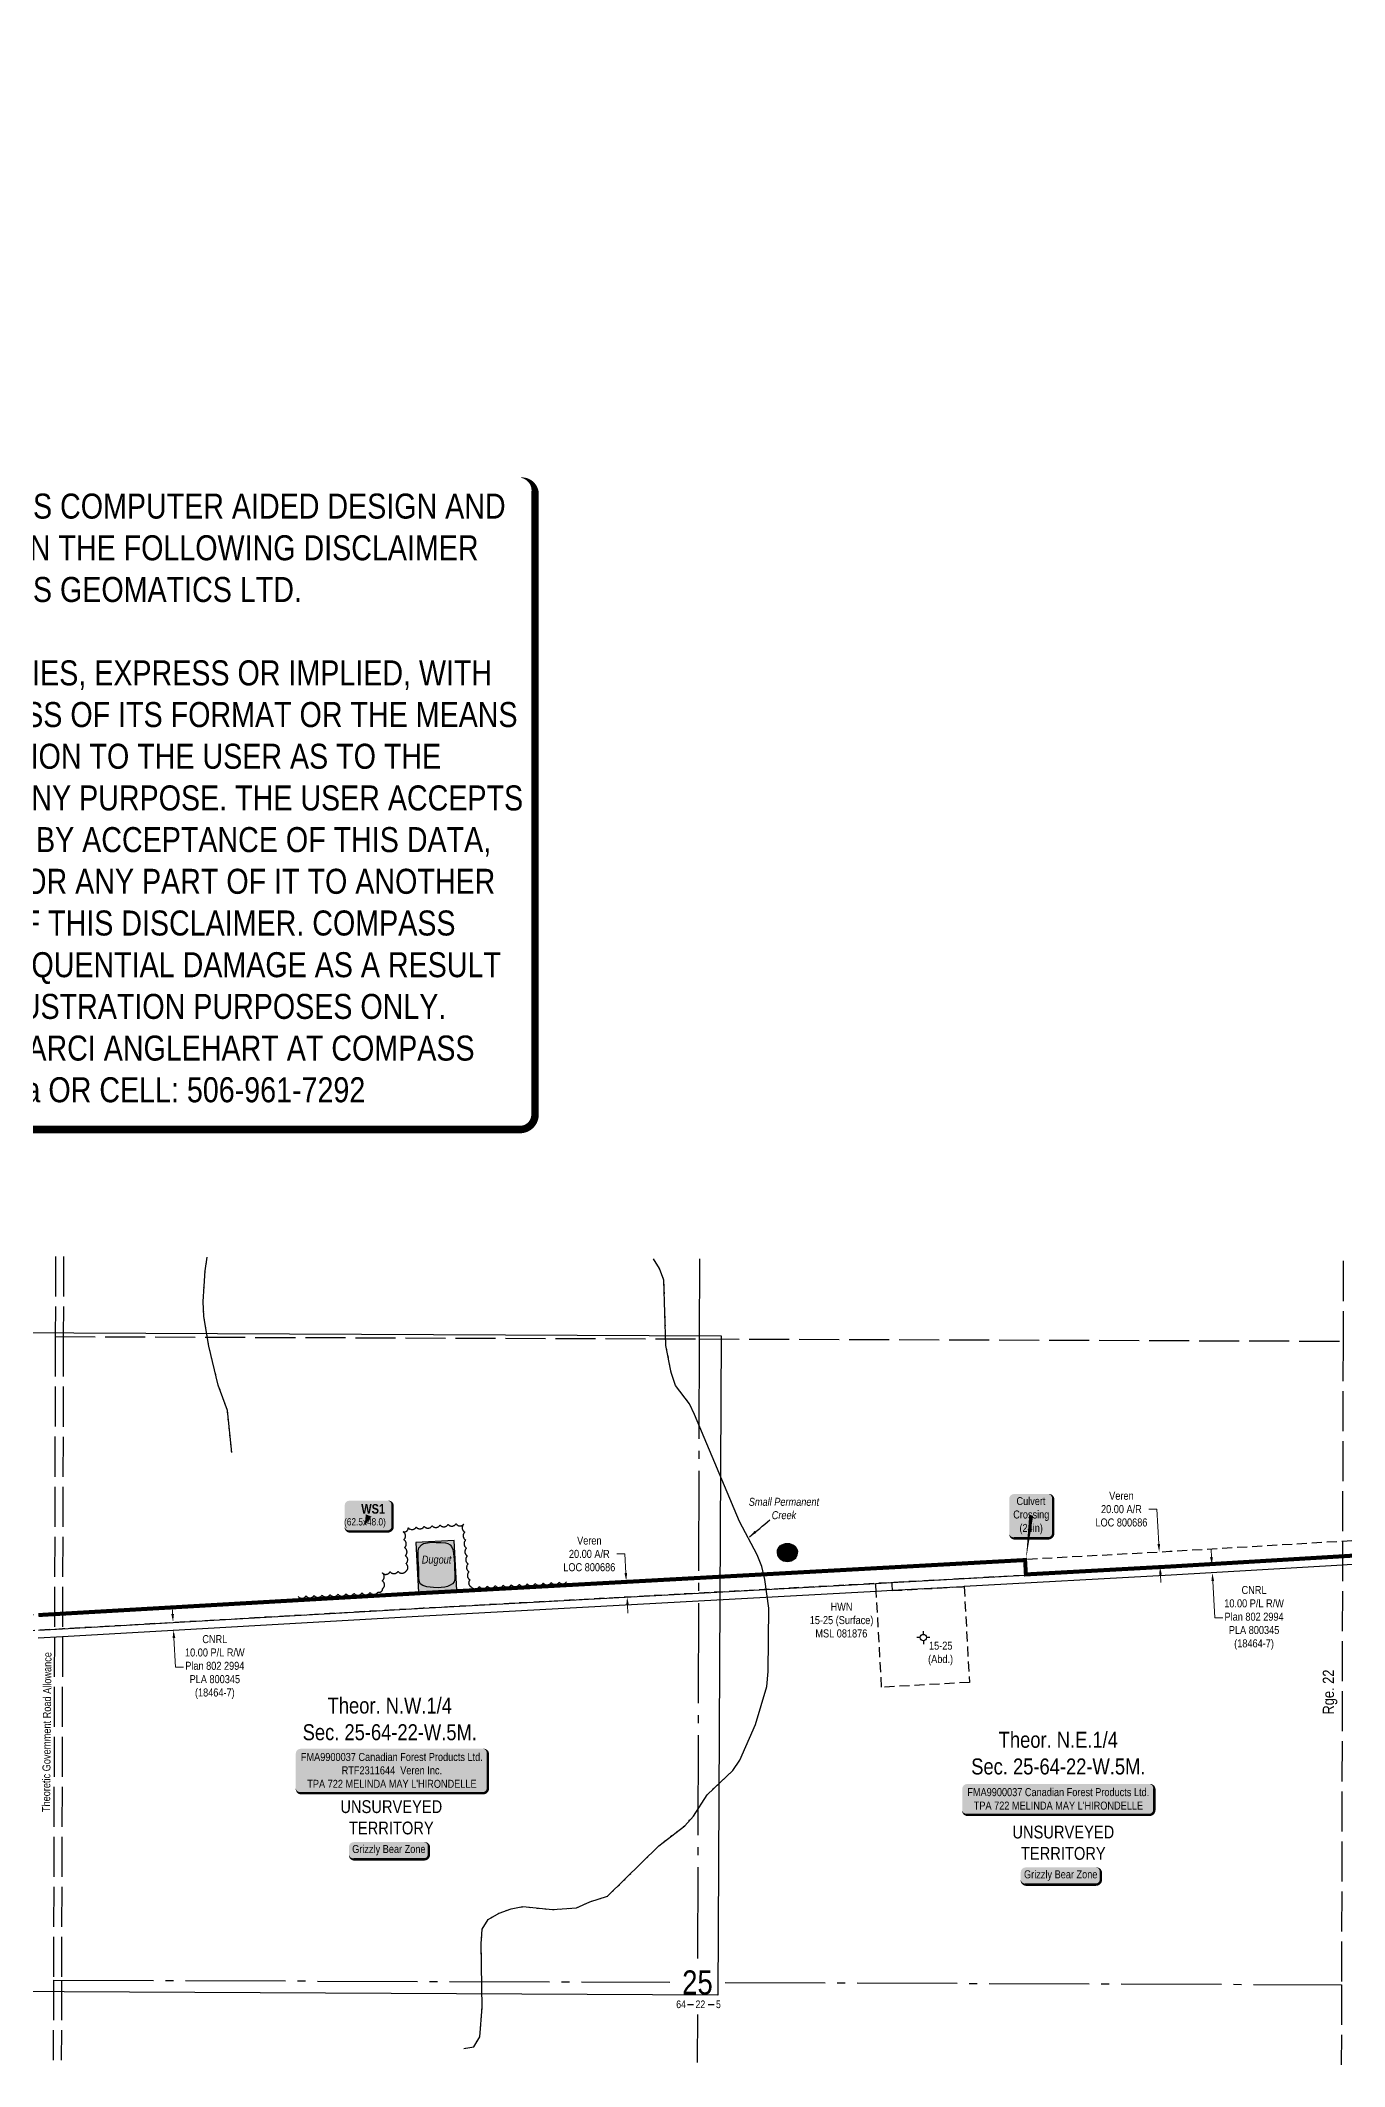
# Model space of a CAD drawing. Extents: x 482762 to 489477, y 6046532 to 6050797.
# Drawn here: x 486922 to 488551, y 6046533 to 6049065 of the extents above; entities that cross this region are included whole.
import ezdxf
from ezdxf.enums import TextEntityAlignment as Align

# ---------------------------------------------------------------- set-up
doc = ezdxf.new("R2010")
doc.units = 0
doc.header["$LTSCALE"] = 5
doc.header["$PDSIZE"] = 0.5
for name, pattern in [('0', [1, 1, 0]), ('foc-ACCESSROAD', [3.75, 2.5, -1.25]), ('foc-QUARTERLINE', [33, 25, -3, 2, -3]), ('foc-UNSURVEYED', [12.5, 10, -2.5]), ('foc-WHEELTRACKS', [2, 0.4, -1.6])]:
    doc.linetypes.add(name, pattern=pattern)
doc.layers.get('Defpoints').update_dxf_attribs({"color": 9})
for name, color, linetype in [('10', 1, 'Continuous'), ('9', 3, 'Continuous'), ('AS-PHOTO', 7, 'Continuous'), ('AS-SURFACE IMPACT', 7, 'Continuous'), ('AS-WILDLIFE-BLOCK', 131, 'Continuous'), ('C-AR', 13, 'foc-ACCESSROAD'), ('C-SYMBOL', 7, 'Continuous'), ('CG-NOTES', 7, 'Continuous'), ('D-TXT', 6, 'Continuous'), ('F-RW', 190, 'Continuous'), ('F-WS', 190, 'foc-ACCESSROAD'), ('F-WS-S', 190, 'Continuous'), ('L-QSEC', 8, 'foc-QUARTERLINE'), ('L-ROAD-T', 7, 'Continuous'), ('L-SECLBL', 7, 'Continuous'), ('L-UNS-T', 3, 'Continuous'), ('L-USEC', 7, 'foc-UNSURVEYED'), ('P-CROSSINGS', 250, 'Continuous'), ('P-PROPOSED', 10, 'Continuous'), ('P-TEMP-BLOCKS', 250, 'Continuous'), ('P-TEMP-H', 41, 'Continuous'), ('P-TEMP_WORKSPACE', 46, 'Continuous'), ('T-BUSH', 110, '0'), ('T-WATER', 160, 'Continuous'), ('T-WATER-H', 133, 'Continuous'), ('T-WATER-P3', 160, 'foc-WHEELTRACKS'), ('T-WATER-T', 170, 'Continuous')]:
    doc.layers.add(name, color=color, linetype=linetype)
for name, color, linetype, lineweight in [('C-AR-T', 13, 'Continuous', 9), ('F-RW-T', 190, 'Continuous', 9), ('F-WS-T', 190, 'Continuous', 9)]:
    doc.layers.add(name, color=color, linetype=linetype, lineweight=lineweight)
doc.layers.add('DISCLAIMER', color=7, linetype='Continuous', plot=False)
doc.styles.add('175L', font='ARIALN.TTF', dxfattribs={"height": 20})
doc.styles.add('80', font='ARIALN.TTF', dxfattribs={"height": 10})
doc.styles.add('80CG', font='ARIALN.TTF', dxfattribs={"height": 10})
doc.styles.add('80L', font='ARIALN.TTF', dxfattribs={"height": 10})
doc.styles.add('80LS', font='ARIALNI.TTF', dxfattribs={"height": 10})
doc.styles.add('BOLD', font='ARIALNB.TTF')
doc.styles.add('Crossing', font='ARIALN.TTF', dxfattribs={"height": 10})
doc.styles.add('foc-LtypeFont', font='ARIALN.TTF', dxfattribs={"height": 7.349999999999999})
doc.styles.add('SIMPLEX', font='ARIALN.TTF')
doc.linetypes.add('foc-TOPO-flowdirection-NOLINE', pattern='A,0,[">",foc-LtypeFont,S=0.3,R=0,X=0,Y=-0.945],-20,[">",foc-LtypeFont,S=0.3,R=0,X=0,Y=-0.945],0', length=20)
doc.dimstyles.new('Compass 5 000', dxfattribs={"dimscale": 5, "dimtxt": 9, "dimasz": 2, "dimexe": 0.2, "dimexo": 0.0625, "dimgap": 0.5, "dimtad": 0, "dimtih": 1, "dimtoh": 1, "dimzin": 0, "dimdsep": 46, "dimtxsty": '80CG', "dimcen": 0.1, "dimse1": 1, "dimse2": 1, "dimclrd": 256, "dimclrt": 256, "dimaunit": 1, "dimadec": 4, "dimazin": 0, "dimtfac": 0.06, "dimtofl": 0, "dimtmove": 0, "dimatfit": 1, "dimfxl": 0.2, "dimtolj": 1, "dimtzin": 0, "dimlwd": -1, "dimarcsym": 0})
picture_1 = doc.add_image_def('image1.png', size_in_pixel=(834, 764))

# ---------------------------------------------------------------- blocks, each defined once
blk = doc.blocks.new('L-SECLBL')
at = {"layer": '9', "color": 7}
for p, q in [((-5.082139060913505, -27.83004804289613), (-12.28857354467345, -27.83004804289613)), ((20.70431141927111, -27.83004804289613), (13.49787693551116, -27.83004804289613))]:
    blk.add_line(p, q, dxfattribs=at)
at = {"layer": '10', "color": 2, "style": 'SIMPLEX'}
blk.add_attdef('SEC', text='', height=30, dxfattribs=at).set_placement((0, 0), align=Align.MIDDLE)
at = {"layer": '10', "color": 5, "style": '80L'}
blk.add_attdef('TWP', text='', height=9.5, dxfattribs=at).set_placement((-14.43410290347765, -27.36845155570791), align=Align.MIDDLE_RIGHT)
blk.add_attdef('RGE', text='', height=9.5, dxfattribs=at).set_placement((3.622123863462547, -27.36845155570791), align=Align.MIDDLE_CENTER)
blk.add_attdef('MER', text='', height=9.5, dxfattribs=at).set_placement((23.16775162027989, -27.36845155570791), align=Align.MIDDLE_LEFT)
blk = doc.blocks.new('*U672')
h = blk.add_hatch(color=255)
edge = h.paths.add_edge_path()
edge.add_line((-114, -20), (114, -20))
edge.add_arc((114, -14), 6, 270, 360)
edge.add_line((120, -14), (120, 12.5))
edge.add_arc((114, 12.5), 6, 0, 90)
edge.add_line((114, 18.5), (-114, 18.5))
edge.add_arc((-114, 12.5), 6, 90, 180)
edge.add_line((-120, 12.5), (-120, -14))
edge.add_arc((-114, -14), 6, 180, 270)
at = {"color": 44, "flags": 128}
blk.add_lwpolyline([(-114, -20, 3, 3, 0), (114, -20, 3, 3, 0.414213562373095), (120, -14, 3, 3, 0), (120, 12.5, 3, 0, 0.414213562373095), (114, 18.5, 0, 0, 0), (-114, 18.5, 0, 0, 0.414213562373095), (-120, 12.5, 0, 0, 0), (-120, -14, 0, 3, 0.414213562373095)], format="xyseb", close=True, dxfattribs=at)
at = {"color": 44, "style": '80'}
blk.add_attdef('ENTER_TEXT_001', (-35.98567530695772, -4.996589358799454), '', height=10, dxfattribs=at)
blk = doc.blocks.new('*U667')
h = blk.add_hatch(color=255)
edge = h.paths.add_edge_path()
edge.add_line((-114, -28.5), (114, -28.5))
edge.add_arc((114, -22.5), 6, 270, 360)
edge.add_line((120, -22.5), (120, 21))
edge.add_arc((114, 21), 6, 0, 90)
edge.add_line((114, 27), (-114, 27))
edge.add_arc((-114, 21), 6, 90, 180)
edge.add_line((-120, 21), (-120, -22.5))
edge.add_arc((-114, -22.5), 6, 180, 270)
at = {"color": 44, "flags": 128}
blk.add_lwpolyline([(-114, -28.5, 3, 3, 0), (114, -28.5, 3, 3, 0.414213562373095), (120, -22.5, 3, 3, 0), (120, 21, 3, 0, 0.414213562373095), (114, 27, 0, 0, 0), (-114, 27, 0, 0, 0.414213562373095), (-120, 21, 0, 0, 0), (-120, -22.5, 0, 3, 0.414213562373095)], format="xyseb", close=True, dxfattribs=at)
at = {"color": 44, "style": '80'}
blk.add_attdef('ENTER_TEXT_001', (-35.98567530695772, -4.996589358799454), '', height=10, dxfattribs=at)
blk = doc.blocks.new('*D698')
at = {"layer": 'C-AR-T', "transparency": 16777216}
for p, q in [((487651.6359637987, 6047173.524610223), (487641.6359637987, 6047173.524610224)), ((487652.9466535528, 6047149.592622142), (487651.6359637987, 6047173.524610223)), ((487655.1342474849, 6047109.649171188), (487655.6811007106, 6047099.664134806))]:
    blk.add_line(p, q, dxfattribs=at)
for points in [[(487654.6108262831, 6047149.683764347), (487651.2824808225, 6047149.501479938), (487653.4935067786, 6047139.60758576)], [(487656.7984202152, 6047109.740313393), (487653.4700747546, 6047109.558028984), (487654.5873942592, 6047119.63420757)]]:
    blk.add_solid(points, dxfattribs=at)
at = {"layer": 'Defpoints', "color": 0, "transparency": 16777216}
for p in [(487500.3190303472, 6047131.218637204), (487653.4935067786, 6047139.60758576), (487501.4129178278, 6047111.245259014)]:
    blk.add_point(p, dxfattribs=at)
at = {"layer": 'C-AR-T', "transparency": 16777216, "insert": (487607.3351452451, 6047173.524610223), "char_height": 10, "attachment_point": 5, "style": '80CG'}
blk.add_mtext('\\A1;Veren\\P20.00 A/R\\PLOC 800686', dxfattribs=at)
blk = doc.blocks.new('*D699')
at = {"layer": 'C-AR-T', "transparency": 16777216}
for p, q in [((488316.5628195276, 6047229.475531241), (488306.5628195277, 6047229.475531241)), ((488318.9401804541, 6047186.066736797), (488316.5628195276, 6047229.475531241)), ((488321.0431416238, 6047147.668272298), (488321.5899901659, 6047137.683235659))]:
    blk.add_line(p, q, dxfattribs=at)
for points in [[(488320.6043532271, 6047186.157878221), (488317.2760076811, 6047185.975595374), (488319.4870289962, 6047176.081700158)], [(488322.7073143969, 6047147.759413722), (488319.3789688508, 6047147.577130875), (488320.4962930818, 6047157.653308936)]]:
    blk.add_solid(points, dxfattribs=at)
at = {"layer": 'Defpoints', "color": 0, "transparency": 16777216}
for p in [(488301.3003324553, 6047175.085672919), (488319.4870289962, 6047176.081700158), (488302.309596541, 6047156.657281697)]:
    blk.add_point(p, dxfattribs=at)
at = {"layer": 'C-AR-T', "transparency": 16777216, "insert": (488272.2620009735, 6047229.475531241), "char_height": 10, "attachment_point": 5, "style": '80CG'}
blk.add_mtext('\\A1;Veren\\P20.00 A/R\\PLOC 800686', dxfattribs=at)
blk = doc.blocks.new('*D700')
at = {"layer": 'Defpoints', "color": 0, "transparency": 16777216}
for p in [(488263.1168701806, 6047152.96102971), (488385.8629245501, 6047149.676761246), (488263.6634047984, 6047142.983256771)]:
    blk.add_point(p, dxfattribs=at)
at = {"layer": 'F-RW-T', "transparency": 16777216}
for p, q in [((488384.769457695, 6047169.63956624), (488384.2225254576, 6047179.624598294)), ((488386.4098567875, 6047139.691729192), (488388.9330246426, 6047093.627682879)), ((488388.9330246426, 6047093.627682879), (488398.9330246425, 6047093.627682878))]:
    blk.add_line(p, q, dxfattribs=at)
for points in [[(488386.4336297039, 6047169.730721612), (488383.105285686, 6047169.548410867), (488385.3163899324, 6047159.654534185)], [(488388.0740287965, 6047139.782884564), (488384.7456847785, 6047139.600573819), (488385.8629245501, 6047149.676761246)]]:
    blk.add_solid(points, dxfattribs=at)
at = {"layer": 'F-RW-T', "transparency": 16777216, "insert": (488438.0189727998, 6047093.627682878), "char_height": 10, "attachment_point": 5, "style": '80CG'}
blk.add_mtext('\\A1;CNRL\\P10.00 P/L R/W\\PPlan 802 2994\\PPLA 800345\\P(18464-7)', dxfattribs=at)
blk = doc.blocks.new('*D701')
at = {"layer": 'Defpoints', "color": 0, "transparency": 16777216}
for p in [(487630.9894081848, 6047118.34158921), (487631.5358571806, 6047108.36362297), (487087.1978528464, 6047088.560535417)]:
    blk.add_point(p, dxfattribs=at)
at = {"layer": 'F-RW-T', "transparency": 16777216}
for p, q in [((487086.6510165993, 6047098.545572729), (487086.1041803522, 6047108.530610041)), ((487088.2911380893, 6047068.597531865), (487090.2814111926, 6047032.255845841)), ((487090.2814111926, 6047032.255845841), (487100.2814111924, 6047032.255845842))]:
    blk.add_line(p, q, dxfattribs=at)
for points in [[(487088.3151894846, 6047098.636712104), (487084.986843714, 6047098.454433355), (487087.1978528464, 6047088.560535417)], [(487089.9553109745, 6047068.688671241), (487086.6269652039, 6047068.506392491), (487087.7443018422, 6047078.582569177)]]:
    blk.add_solid(points, dxfattribs=at)
at = {"layer": 'F-RW-T', "transparency": 16777216, "insert": (487139.3673593519, 6047032.255845841), "char_height": 10, "attachment_point": 5, "style": '80CG'}
blk.add_mtext('\\A1;CNRL\\P10.00 P/L R/W\\PPlan 802 2994\\PPLA 800345\\P(18464-7)', dxfattribs=at)
blk = doc.blocks.new('Gabd')
for p, q in [((-0.8077887898243716, 0), (-1.615577579648743, 0)), ((0, 0.8077887898252811), (0, 1.615577579648743)), ((1.615577579648743, 0), (0.8077887898243716, 0)), ((0, -0.8077887898252811), (0, -1.615577579648743))]:
    blk.add_line(p, q)
blk.add_circle((0, 0), 0.8)
blk = doc.blocks.new('*U774')
h = blk.add_hatch(color=191)
edge = h.paths.add_edge_path()
edge.add_line((-23.99999999999998, -20), (23.99999999999998, -20))
edge.add_arc((23.99999999999998, -14), 6, 270, 360)
edge.add_line((29.99999999999998, -14), (29.99999999999998, 12.5))
edge.add_arc((23.99999999999998, 12.5), 6, 0, 90)
edge.add_line((23.99999999999998, 18.5), (-23.99999999999998, 18.5))
edge.add_arc((-23.99999999999998, 12.5), 6, 90, 180)
edge.add_line((-29.99999999999998, 12.5), (-29.99999999999998, -14))
edge.add_arc((-23.99999999999998, -14), 6, 180, 270)
at = {"color": 250, "flags": 128}
blk.add_lwpolyline([(-23.99999999999998, -20, 3, 3, 0), (23.99999999999998, -20, 3, 3, 0.414213562373095), (29.99999999999998, -14, 3, 3, 0), (29.99999999999998, 12.5, 3, 0, 0.414213562373095), (23.99999999999998, 18.5, 0, 0, 0), (-23.99999999999998, 18.5, 0, 0, 0.414213562373095), (-29.99999999999998, 12.5, 0, 0, 0), (-29.99999999999998, -14, 0, 3, 0.414213562373095)], format="xyseb", close=True, dxfattribs=at)
at = {"flags": 128}
blk.add_lwpolyline([(-5.065713297394403, -12.85404553066408, 0, 7.5, 0), (-3.398394867633905e-15, 0, 0, 0, 0)], format="xyseb", dxfattribs=at)
at = {"color": 250}
for tag, p, height, style in [('TEMP_AREA_W1_001', (-9.212824010914055, 2.244292974654144), 12, 'BOLD'), ('ENTER_TEXT_001', (-30.65893587994544, -12.47010782646594), 9, '80')]:
    blk.add_attdef(tag, p, '', height=height, dxfattribs=dict(at, style=style))
blk = doc.blocks.new('*U775')
h = blk.add_hatch(color=254)
edge = h.paths.add_edge_path()
edge.add_line((-21.49999999999998, -28.5), (21.49999999999998, -28.5))
edge.add_arc((21.49999999999998, -22.5), 6, 270, 360)
edge.add_line((27.49999999999998, -22.5), (27.49999999999998, 21))
edge.add_arc((21.49999999999998, 21), 6, 0, 90)
edge.add_line((21.49999999999998, 27), (-21.49999999999998, 27))
edge.add_arc((-21.49999999999998, 21), 6, 90, 180)
edge.add_line((-27.49999999999998, 21), (-27.49999999999998, -22.5))
edge.add_arc((-21.49999999999998, -22.5), 6, 180, 270)
at = {"color": 160, "flags": 128}
blk.add_lwpolyline([(-21.49999999999998, -28.5, 3, 3, 0), (21.49999999999998, -28.5, 3, 3, 0.414213562373095), (27.49999999999998, -22.5, 3, 3, 0), (27.49999999999998, 21, 3, 0, 0.414213562373095), (21.49999999999998, 27, 0, 0, 0), (-21.49999999999998, 27, 0, 0, 0.414213562373095), (-27.49999999999998, 21, 0, 0, 0), (-27.49999999999998, -22.5, 0, 3, 0.414213562373095)], format="xyseb", close=True, dxfattribs=at)
at = {"color": 160, "style": '80'}
blk.add_attdef('ENTER_TEXT_001', (-26.84515688949523, -4.918144611186903), '', height=10, dxfattribs=at)
blk = doc.blocks.new('xing2')
h = blk.add_hatch(color=50)
h.dxf.hatch_style = 1
edge = h.paths.add_edge_path()
edge.add_ellipse((0, 0), major_axis=(-12.5, 0), ratio=0.8162973455633619, start_angle=0, end_angle=360)
h = blk.add_hatch(color=250)
h.dxf.hatch_style = 1
edge = h.paths.add_edge_path()
edge.add_ellipse((0, -2.047489049626165), major_axis=(-12.5, 0), ratio=0.8162973455633619, start_angle=0, end_angle=180)
edge.add_line((12.5, -2.047489049626165), (12.5, 0))
edge.add_ellipse((0, 0), major_axis=(-12.5, 0), ratio=0.8162973455633619, start_angle=0, end_angle=180, ccw=False)
edge.add_line((-12.5, 0), (-12.5, -2.047489049626165))
at = {"color": 250}
blk.add_ellipse((0, 0), major_axis=(-12.5, 0), ratio=0.8162973455633619, dxfattribs=at)
blk.add_ellipse((0, -2.047489049626165), major_axis=(-12.5, 0), ratio=0.8162973455633619, start_param=0, end_param=3.141592653589793, dxfattribs=at)
at = {"color": 250, "style": 'Crossing'}
blk.add_attdef('CROSSING', text='', height=9, dxfattribs=at).set_placement((0.08916442567715421, 0.0199513138486509), align=Align.MIDDLE_CENTER)
at = {"color": 250, "style": 'Crossing', "flags": 1}
for tag, p in [('DESCRIPTION', (0.08916442567715421, -25.770021277247)), ('OWNER', (0.08916442567715421, -12.49201765665748)), ('LOCATION', (0.08916442567715421, -39.30337514164421)), ('DWG_REF', (0.08916442567715421, -52.83672900604233))]:
    blk.add_attdef(tag, text='', height=9, dxfattribs=at).set_placement(p, align=Align.MIDDLE_CENTER)
blk = doc.blocks.new('*U816')
h = blk.add_hatch(color=255)
edge = h.paths.add_edge_path()
edge.add_line((-43.99999999999999, -11.5), (43.99999999999999, -11.5))
edge.add_arc((43.99999999999999, -5.5), 6, 270, 360)
edge.add_line((49.99999999999999, -5.5), (49.99999999999999, 4))
edge.add_arc((43.99999999999999, 4), 6, 0, 90)
edge.add_line((43.99999999999999, 10), (-43.99999999999999, 10))
edge.add_arc((-43.99999999999999, 4), 6, 90, 180)
edge.add_line((-49.99999999999999, 4), (-49.99999999999999, -5.5))
edge.add_arc((-43.99999999999999, -5.5), 6, 180, 270)
at = {"color": 131, "flags": 128}
blk.add_lwpolyline([(-43.99999999999999, -11.5, 3, 3, 0), (43.99999999999999, -11.5, 3, 3, 0.414213562373095), (49.99999999999999, -5.5, 3, 3, 0), (49.99999999999999, 4, 3, 0, 0.414213562373095), (43.99999999999999, 10, 0, 0, 0), (-43.99999999999999, 10, 0, 0, 0.414213562373095), (-49.99999999999999, 4, 0, 0, 0), (-49.99999999999999, -5.5, 0, 3, 0.414213562373095)], format="xyseb", close=True, dxfattribs=at)
at = {"color": 131, "style": '80'}
blk.add_attdef('ENTER_TEXT_001', (-35.98567530695772, -4.996589358799454), '', height=10, dxfattribs=at)
blk = doc.blocks.new('Disclaimer_Legal')
at = {"layer": 'DISCLAIMER', "color": 254, "flags": 128}
blk.add_lwpolyline([(-3612.859355113964, -1104.601793492536, 37.5, 37.5, 0), (4096.10254652852, -1104.601793492536, 37.5, 37.5, 0.414213562373095), (4171.10254652852, -1029.601793492536, 37.5, 37.5, 0), (4171.10254652852, 2078.694150954953, 37.5, 0, 0.414213562373095), (4096.10254652852, 2153.694150954953, 0, 0, 0), (-3612.859355113964, 2153.694150954953, 0, 0, 0.414213562373095), (-3687.859355113964, 2078.694150954953, 0, 0, 0), (-3687.859355113964, -1029.601793492536, 0, 37.5, 0.414213562373095)], format="xyseb", close=True, dxfattribs=at)
at = {"layer": 'DISCLAIMER', "color": 254, "insert": (241.6215957072782, 533.9211787312088), "char_height": 125, "width": 7717.567617301413, "attachment_point": 5, "style": '80'}
blk.add_mtext('NOTICE TO THE CORPORATION, PERSON &/OR PERSONS REGARDING THIS COMPUTER AIDED DESIGN AND DRAFTING (CADD) FILES. ACCEPTANCE OF THE CADD DATA IS BASED ON THE FOLLOWING DISCLAIMER WHICH COVERS ALL CADD DATA RECIEVED FROM COMPASS GEOMATICS LTD.\\P{\\fArial Narrow|b1|i0|c0|p34;DISCLAIMER}\\PCOMPASS GEOMATICS LTD. MAKES NO REPRESENTATION OR WARRANTIES, EXPRESS OR IMPLIED, WITH RESPECT TO THE REUSE OF THE DATA PROVIDED HEREWITH, REGARDLESS OF ITS FORMAT OR THE MEANS OF ITS TRANSMISSION. THERE IS NO GUARANTEE OR REPRESENTATION TO THE USER AS TO THE ACCURACY, CURRENCY, SUITABILITY OR RELIABILITY OF THIS DATA FOR ANY PURPOSE. THE USER ACCEPTS THE DATA "AS IS", AND ASSUMES ALL RISKS ASSOCIATED WITH ITS USE. BY ACCEPTANCE OF THIS DATA, THE USER AGREES NOT TO TRANSMIT THIS DATA OR PROVIDE ACCESS OR ANY PART OF IT TO ANOTHER PARTY UNLESS THE USER SHALL INCLUDE WITH THE DATA A COPY OF THIS DISCLAIMER. COMPASS GEOMATICS LTD. ASSUMES NO RESPONSIBILITY FOR ACTUAL OR CONSEQUENTIAL DAMAGE AS A RESULT OF ANY USER\'S RELIANCE ON THIS DATA. THIS CADD FILE IS FOR ILLUSTRATION PURPOSES ONLY.\\PIF YOU REQUIRE MORE ACCURATE INFORMATION, PLEASE CONTACT DARCI ANGLEHART AT COMPASS GEOMATICS LTD. VIA EMAIL: darci.anglehart@compassgeomatics.ca OR CELL: 506-961-7292', dxfattribs=at)

msp = doc.modelspace()

# ---------------------------------------------------------------- hatches: boundary and pattern name
at = {"layer": 'P-TEMP-H'}
h = msp.add_hatch(color=256, dxfattribs=at)
h.dxf.hatch_style = 1
h.paths.add_polyline_path([(487441.9726063657, 6047128.023556246), (487438.5320364339, 6047190.395984451), (487390.6300115669, 6047187.753626744), (487394.0705814986, 6047125.381198532)])
at = {"layer": 'T-WATER-H'}
h = msp.add_hatch(color=256, dxfattribs=at)
h.dxf.hatch_style = 1
h.paths.add_polyline_path([(487394.4487211228, 6047181.360431442), (487397.677779984, 6047185.077430772), (487400.3479632729, 6047186.779873222), (487405.1294542839, 6047187.545972314), (487410.0661885063, 6047188.113453128), (487416.0896252314, 6047188.028331007), (487421.9888673815, 6047187.829712722), (487427.5155258185, 6047187.36154105), (487430.6514387534, 6047186.595441951), (487433.4147679677, 6047184.779503345), (487435.1534919705, 6047182.97775176), (487436.7680214053, 6047179.161443291), (487437.6373834067, 6047173.940619802), (487438.009967119, 6047170.351303645), (487438.4135994813, 6047166.151945618), (487438.6930372678, 6047161.441854863), (487438.910377763, 6047155.497493335), (487439.1277182652, 6047149.269391404), (487439.2208641911, 6047142.317751426), (487438.2894049055, 6047138.685874213), (487436.36438905, 6047136.203145651), (487433.5079139019, 6047134.401394065), (487430.0925631805, 6047133.025253094), (487426.7082611013, 6047131.904478486), (487422.2062078837, 6047131.606551056), (487418.6045653023, 6047131.37955873), (487412.5190312925, 6047131.649112118), (487404.3532382092, 6047132.4719593), (487399.2612607767, 6047134.259523865), (487396.1563964839, 6047136.24570672), (487394.9765480535, 6047138.643313151), (487394.4487211228, 6047142.757549057), (487394.3555751969, 6047147.112964305), (487394.1692833363, 6047153.553871545), (487393.8898455499, 6047162.293076091), (487393.6725050481, 6047165.286537377), (487393.5483104797, 6047169.996628135), (487393.5793591218, 6047174.493913589), (487393.486213195, 6047177.345504678)])

# ---------------------------------------------------------------- linework, layer by layer
at = {"layer": 'C-AR', "flags": 128}
for points in [[(484383.8000644505, 6046948.84175473), (484483.8176037926, 6046953.75022875), (484722.9402776991, 6046965.48475696), (485288.8956928097, 6047002.037680083), (485319.0614113464, 6047003.985477922), (485461.1024957898, 6047013.100510092), (485479.2753224348, 6047014.333119536), (485503.8923075585, 6047015.922208858), (485526.215931243, 6047017.364425808), (485538.4236600017, 6047018.153247122), (485393.4453381035, 6047197.812099745), (485319.9635677891, 6047288.87825807), (485289.9219324455, 6047326.107916538), (485188.9116157945, 6047451.28099281), (485175.4303744278, 6047467.987097329), (485160.5523493596, 6047486.421298093), (484564.7215023521, 6048224.807063276), (484538.192270201, 6048257.685954166), (484488.3932694375, 6048319.405782242), (484293.590726275, 6048560.839505223), (484124.4402613462, 6048626.272631429), (483805.4414277385, 6049064.592220197), (483830.246618796, 6049064.500158568), (484137.1487656002, 6048642.803487159), (484305.7979306721, 6048577.564995694), (484488.4998734797, 6048351.128083141), (484563.9692830196, 6048257.590411851), (484580.288220659, 6048237.368283939), (485214.689360851, 6047451.189161894), (485290.022576203, 6047357.835884479), (485320.06388429, 6047320.606224951), (485562.8536399265, 6047019.731041988), (485592.8651209472, 6047021.669637495), (485633.0959992405, 6047024.268001175), (485652.8024571345, 6047025.541088158), (485792.4118099249, 6047033.486019009), (486113.9615961137, 6047051.799991094), (486339.7330589771, 6047064.655210845), (486415.7016033034, 6047069.286921537), (486435.7010286319, 6047070.433235643), (486450.701445932, 6047071.292225832), (486918.8928885923, 6047098.140154337), (486949.0573177997, 6047099.869707931), (487398.7204211178, 6047125.654358324), (487743.8058907724, 6047144.553748861), (487984.335702199, 6047157.726533241), (488332.6809905122, 6047176.804291271), (488547.3512734525, 6047189.579359973), (488548.5884869135, 6047189.652995969), (488578.7523034446, 6047191.447898136), (488910.9999513994, 6047211.2155474), (489079.2809608875, 6047221.236833842), (489086.6794123483, 6047225.01588312), (489100.5608167198, 6047238.121936527), (489109.3413994157, 6047260.873592703), (489105.3989311592, 6047438.597501634), (489103.1791672971, 6047538.661260017)], [(489154.4891556059, 6046533.092713715), (489154.510092979, 6046538.170471767), (489149.9284069435, 6046634.385237296), (489145.2670845118, 6046732.276466558), (489145.1494722933, 6046734.937279685), (489134.3064612471, 6046792.90338796), (489134.0144993223, 6046793.454665015), (489117.4647872879, 6046824.762989491), (489108.7765932415, 6046832.046598355), (489055.8934483873, 6046876.383555249), (488992.3679010161, 6047022.329899305), (488941.2028475904, 6047172.99016072), (488938.5742051844, 6047180.808643118), (488937.9087538796, 6047182.772215313), (488936.305722391, 6047187.495470834), (488929.5243460016, 6047192.285872926), (488919.2960114446, 6047191.676857312), (488909.207402879, 6047191.076229796), (488578.7035772085, 6047171.406895603), (488548.5396843495, 6047169.611393107), (488333.8221775832, 6047156.834084681), (487985.429944962, 6047137.751554567), (487965.4568571692, 6047136.657096089), (487743.7530891878, 6047124.51715634), (487399.8400164366, 6047105.682561296), (486949.0011216924, 6047079.830119027), (486918.8365034242, 6047078.101266317), (486450.7567094465, 6047051.190759523), (486435.7565529013, 6047050.324463049), (486340.9012846291, 6047044.937164421), (486113.9021670054, 6047031.944935127), (485654.0195516509, 6047005.575026958), (485553.7970569218, 6046999.101309138), (485541.5900960978, 6046998.313144373), (485519.2663841498, 6046996.870851825), (485494.6401667871, 6046995.279606831), (485476.4023684269, 6046994.097277948), (485318.9979435825, 6046983.936596184), (485288.8321482539, 6046981.988198015), (484776.3046762421, 6046948.884754266), (484761.3331367203, 6046947.918410813), (484724.075263974, 6046945.51360109), (484483.7508639087, 6046933.719365485), (484383.7333735446, 6046928.811364098)]]:
    msp.add_lwpolyline(points, dxfattribs=at)
at = {"layer": 'F-RW'}
for points in [[(486918.8365034242, 6047078.101266317), (486949.0011216924, 6047079.830119027), (487399.8400164366, 6047105.682561296), (487743.7530891878, 6047124.51715634), (487965.4568555789, 6047136.656495675), (487985.4299409948, 6047137.75005354), (488333.8221775832, 6047156.834084681), (488548.5396843495, 6047169.611393107), (488578.7035772085, 6047171.406895603)], [(488578.6792331181, 6047161.393949739), (488548.5152753454, 6047159.599047753), (488334.5352593535, 6047146.865277566), (488075.7612122492, 6047132.690174128), (488074.0521178665, 6047132.597090337), (487985.977058951, 6047127.770820266), (487966.0035188914, 6047126.675759997), (487743.726916081, 6047114.507815874), (487400.5748425349, 6047095.714940969), (486948.972729927, 6047069.81938189), (486918.808101368, 6047068.089828649)]]:
    msp.add_lwpolyline(points, dxfattribs=at)
at = {"layer": 'F-WS'}
msp.add_lwpolyline([(487985.55129119, 6047135.532902604), (487985.977058951, 6047127.770820266), (488074.0521178665, 6047132.597090337), (488075.7612122492, 6047132.690174128), (488076.7828905661, 6047114.020410805), (488082.315908659, 6047012.954768883), (487972.5590668473, 6047006.944386826), (487966.0035188914, 6047126.675759997), (487965.5785781388, 6047134.429936696), (487965.4568555789, 6047136.656495675), (487985.4299409948, 6047137.75005354), (487985.55129119, 6047135.532902604)], close=True, dxfattribs=at)
at = {"layer": 'L-QSEC'}
for p, q in [((487744.8532845028, 6047542.225578188), (487744.5880369254, 6047442.220230483)), ((487744.5880369254, 6047442.220230483), (487742.5545576809, 6046668.156106701)), ((486937.7225619261, 6046641.051931945), (487707.8529420778, 6046638.280778376)), ((487777.1345352071, 6046638.031483012), (488547.2379325753, 6046635.260426533)), ((487742.3706671708, 6046598.156353172), (487742.212987403, 6046538.133979125))]:
    msp.add_line(p, q, dxfattribs=at)
at = {"layer": 'L-USEC'}
for p, q in [((486940.2689870967, 6047545.076381096), (486939.9871069455, 6047445.081805704)), ((486950.3321265691, 6047545.040725382), (486950.0502669614, 6047445.053438114)), ((488549.4413917716, 6047539.565740699), (488549.1970244041, 6047439.374242068)), ((486939.9871070842, 6047445.081855207), (486937.7225399014, 6046641.044111753)), ((486939.9870661761, 6047445.067330466), (487744.5880369254, 6047442.220230483)), ((486950.0502671706, 6047445.05351238), (486947.7856999878, 6046641.015768927)), ((487744.5880369254, 6047442.220230483), (488549.1970244041, 6047439.374242068)), ((488549.1970244041, 6047439.374242068), (488547.2379325753, 6046635.260426533)), ((486937.7225398123, 6046641.044080368), (486937.4406290874, 6046541.006697057)), ((486947.7856998552, 6046641.015721842), (486947.5037678162, 6046540.970775634)), ((488547.2379325753, 6046635.260426533), (488546.9899507964, 6046535.261244778))]:
    msp.add_line(p, q, dxfattribs=at)
at = {"layer": 'P-PROPOSED', "const_width": 4.999999999999994, "flags": 128}
msp.add_lwpolyline([(489125.1051844013, 6046842.838287286), (489108.8771848839, 6046833.266533426), (489056.7159428379, 6046876.998250716), (488993.3009216095, 6047022.690667232), (488942.149727875, 6047173.31011749), (488939.5211864685, 6047181.12829948), (488938.8553478896, 6047183.093014418), (488937.1477561127, 6047188.124352127), (488929.8147738202, 6047193.304411705), (488919.2366058526, 6047192.674566306), (488909.1480040403, 6047192.073939192), (488578.6442002788, 6047172.404606303), (488548.4802957759, 6047170.609103113), (488333.765160371, 6047157.831935802), (488152.8890122731, 6047147.924784552), (488151.9044158674, 6047165.902762786), (487743.8605474482, 6047143.555768432), (487398.7763586083, 6047124.656448034), (486949.1145313139, 6047098.871870819), (486918.950108462, 6047097.142317589)], dxfattribs=at)
at = {"layer": 'P-TEMP_WORKSPACE'}
msp.add_lwpolyline([(487441.9726063657, 6047128.023556246), (487438.5320364339, 6047190.395984451), (487390.6300115669, 6047187.753626744), (487394.0705814986, 6047125.381198532)], close=True, dxfattribs=at)
at = {"layer": 'T-BUSH', "flags": 128}
msp.add_lwpolyline([(487243.4116438916, 6047120.495617834, 0.52056705), (487253.3920934906, 6047121.029334792, 0.52056705), (487263.3725430891, 6047121.563051745, 0.52056705), (487273.352992688, 6047122.096768695, 0.52056705), (487283.3334422872, 6047122.630485661, 0.52056705), (487293.3138918864, 6047123.164202607, 0.52056705), (487303.2943414854, 6047123.697919557, 0.52056705), (487313.2747910843, 6047124.231636518, 0.52056705), (487323.2552406833, 6047124.765353468, 0.52056705), (487333.2356902818, 6047125.299070422, 0.52056705), (487343.2161398807, 6047125.832787379, 0.52056705), (487349.072193686, 6047130.058428745, 0.52056705), (487348.5016013226, 6047140.036838049, 0.52056705), (487348.7328490699, 6047149.86080899, 0.52056705), (487358.3878771426, 6047151.290996255, 0.52056705), (487368.3725221293, 6047151.739429601, 0.52056705), (487378.3571671164, 6047152.187862949, 0.52056705), (487378.2807408458, 6047161.411324922, 0.52056705), (487377.3679272606, 6047171.364264158, 0.52056705), (487376.4551136754, 6047181.317203384, 0.52056705), (487375.5423000897, 6047191.270142627, 0.52056705), (487374.629486505, 6047201.223081847, 0.52056705), (487381.0339019319, 6047206.248229682, 0.52056705), (487390.9927506002, 6047207.09413819, 0.52056705), (487400.9515992685, 6047207.940046688, 0.52056705), (487410.9104479369, 6047208.785955173, 0.52056705), (487420.8692966045, 6047209.63186367, 0.52056705), (487430.828145273, 6047210.477772171, 0.52056705), (487440.7869939419, 6047211.323680668, 0.52056705), (487450.3521168808, 6047210.674291207, 0.52056705), (487451.7915076077, 6047200.84556148, 0.52056705), (487452.8452434822, 6047190.906554051, 0.52056705), (487453.8989793562, 6047180.96754662, 0.52056705), (487454.9527152309, 6047171.028539191, 0.52056705), (487456.0064511051, 6047161.089531754, 0.52056705), (487457.0601869794, 6047151.150524324, 0.52056705), (487458.1139228533, 6047141.211516894, 0.52056705), (487459.9517684835, 6047132.193618797, 0.52056705), (487469.9315227814, 6047132.740182729, 0.52056705), (487479.911277079, 6047133.286746667, 0.52056705), (487489.8910313772, 6047133.833310607, 0.52056705), (487499.8707856747, 6047134.379874552, 0.52056705), (487509.8505399722, 6047134.926438492, 0.52056705), (487519.8302942704, 6047135.473002432, 0.52056705), (487529.8100485677, 6047136.019566368, 0.52056705), (487539.7898028659, 6047136.566130313, 0.52056705), (487549.7695571636, 6047137.112694253, 0.52056705), (487559.7493114608, 6047137.659258193, 0.52056705), (487569.729065759, 6047138.205822137, 0.52056705), (487578.7503098973, 6047138.699891093, 0.52056705)], format="xyb", dxfattribs=at)
at = {"layer": 'T-WATER', "flags": 128}
msp.add_lwpolyline([(487764.2178248038, 6046881.781065219), (487786.5804480338, 6046902.728825636), (487795.4495393316, 6046915.646237848), (487815.1486184656, 6046960.273631182), (487829.3775692848, 6047007.893507979), (487831.0352898337, 6047026.806727607), (487831.5966352807, 6047105.625734475), (487826.8672347746, 6047141.458526351), (487823.1244796006, 6047158.01867723), (487816.920584542, 6047172.601857555), (487794.83348365, 6047214.231411885), (487738.9815937401, 6047347.625748537)], dxfattribs=at)
msp.add_lwpolyline([(487394.4487211228, 6047181.360431442), (487397.677779984, 6047185.077430772), (487400.3479632729, 6047186.779873222), (487405.1294542839, 6047187.545972314), (487410.0661885063, 6047188.113453128), (487416.0896252314, 6047188.028331007), (487421.9888673815, 6047187.829712722), (487427.5155258185, 6047187.36154105), (487430.6514387534, 6047186.595441951), (487433.4147679677, 6047184.779503345), (487435.1534919705, 6047182.97775176), (487436.7680214053, 6047179.161443291), (487437.6373834067, 6047173.940619802), (487438.009967119, 6047170.351303645), (487438.4135994813, 6047166.151945618), (487438.6930372678, 6047161.441854863), (487438.910377763, 6047155.497493335), (487439.1277182652, 6047149.269391404), (487439.2208641911, 6047142.317751426), (487438.2894049055, 6047138.685874213), (487436.36438905, 6047136.203145651), (487433.5079139019, 6047134.401394065), (487430.0925631805, 6047133.025253094), (487426.7082611013, 6047131.904478486), (487422.2062078837, 6047131.606551056), (487418.6045653023, 6047131.37955873), (487412.5190312925, 6047131.649112118), (487404.3532382092, 6047132.4719593), (487399.2612607767, 6047134.259523865), (487396.1563964839, 6047136.24570672), (487394.9765480535, 6047138.643313151), (487394.4487211228, 6047142.757549057), (487394.3555751969, 6047147.112964305), (487394.1692833363, 6047153.553871545), (487393.8898455499, 6047162.293076091), (487393.6725050481, 6047165.286537377), (487393.5483104797, 6047169.996628135), (487393.5793591218, 6047174.493913589), (487393.486213195, 6047177.345504678)], close=True, dxfattribs=at)
at = {"layer": 'T-WATER-P3', "flags": 128}
for points in [[(487160.428263789, 6047300.078284887), (487155.0172638626, 6047352.95561573), (487143.6905964615, 6047384.396452803), (487131.7995024391, 6047433.243252682), (487125.7485161162, 6047470.272181593), (487124.8233126746, 6047489.060393562), (487127.117354363, 6047527.121823593), (487129.844305618, 6047544.404677873)], [(487738.9815937401, 6047347.625748537), (487732.6224679246, 6047361.040661463), (487714.8813022812, 6047383.886426204), (487709.756475829, 6047400.266487411), (487703.1093079038, 6047434.174281055), (487700.6643928628, 6047515.513398779), (487694.8825379992, 6047530.212595849), (487687.6518542956, 6047542.428254287)], [(487450.7183241829, 6046555.439329131), (487462.905372448, 6046557.797658201), (487470.6943664811, 6046570.112297672), (487473.3502538769, 6046606.733449658), (487472.3486166844, 6046686.330528718), (487473.5866330944, 6046704.640354843), (487480.956255483, 6046716.834785157), (487494.5152627877, 6046724.838418338), (487509.7593595117, 6046730.081560351), (487524.1126158243, 6046732.795250622), (487561.4643025828, 6046729.057598369), (487591.4226468889, 6046731.347570852), (487607.837357431, 6046739.000611214), (487630.2573377833, 6046745.712829816), (487694.230286672, 6046808.868620199), (487726.5033596251, 6046833.976864697), (487737.3575289857, 6046845.874404813), (487754.4942991189, 6046872.672738155), (487764.2178248038, 6046881.781065219)]]:
    msp.add_lwpolyline(points, dxfattribs=at)
at = {"layer": 'T-WATER-P3', "linetype": 'foc-TOPO-flowdirection-NOLINE', "flags": 128}
for points in [[(487160.428263789, 6047300.078284887), (487155.0172638626, 6047352.95561573), (487143.6905964615, 6047384.396452803), (487131.7995024391, 6047433.243252682), (487125.7485161162, 6047470.272181593), (487124.8233126746, 6047489.060393562), (487127.117354363, 6047527.121823593), (487129.844305618, 6047544.404677873)], [(487738.9815937401, 6047347.625748537), (487732.6224679246, 6047361.040661463), (487714.8813022812, 6047383.886426204), (487709.756475829, 6047400.266487411), (487703.1093079038, 6047434.174281055), (487700.6643928628, 6047515.513398779), (487694.8825379992, 6047530.212595849), (487687.6518542956, 6047542.428254287)], [(487450.7183241829, 6046555.439329131), (487462.905372448, 6046557.797658201), (487470.6943664811, 6046570.112297672), (487473.3502538769, 6046606.733449658), (487472.3486166844, 6046686.330528718), (487473.5866330944, 6046704.640354843), (487480.956255483, 6046716.834785157), (487494.5152627877, 6046724.838418338), (487509.7593595117, 6046730.081560351), (487524.1126158243, 6046732.795250622), (487561.4643025828, 6046729.057598369), (487591.4226468889, 6046731.347570852), (487607.837357431, 6046739.000611214), (487630.2573377833, 6046745.712829816), (487694.230286672, 6046808.868620199), (487726.5033596251, 6046833.976864697), (487737.3575289857, 6046845.874404813), (487754.4942991189, 6046872.672738155), (487786.5804480338, 6046902.728825636), (487795.4495393316, 6046915.646237848), (487815.1486184656, 6046960.273631182), (487829.3775692848, 6047007.893507979), (487831.0352898337, 6047026.806727607), (487831.5966352807, 6047105.625734475), (487826.8672347746, 6047141.458526351), (487823.1244796006, 6047158.01867723), (487816.920584542, 6047172.601857555), (487794.83348365, 6047214.231411885), (487738.9815937401, 6047347.625748537)]]:
    msp.add_lwpolyline(points, dxfattribs=at)
at = {"layer": 'T-WATER-T', "color": 160, "flags": 128}
msp.add_lwpolyline([(488152.9049575262, 6047165.015727039, 0, 4.98949713336453, 0), (488159.4985262301, 6047221.446446528, 0, 0, 0)], format="xyseb", dxfattribs=at)

# ---------------------------------------------------------------- block references
ref = msp.add_blockref('*U775', (488159.4985262301, 6047221.446446528), dxfattribs=dict(xscale=0.9973743020576024, yscale=0.9973743020576024, zscale=0.9973743020576024))
ref.add_attrib('ENTER_TEXT_001', 'Culvert', (488141.1668409852, 6047234.633648816), dxfattribs={"color": 160, "height": 9.973743020576027, "style": '80'})
ref.add_attrib('ENTER_TEXT_002', 'Crossing', (488137.081416235, 6047217.833856116), dxfattribs={"color": 160, "height": 9.973743020576027, "style": '80'})
ref.add_attrib('ENTER_TEXT_003', '(24in)', (488144.8984904033, 6047201.040866788), dxfattribs={"color": 160, "height": 9.973743020576027, "style": '80'})
at = {"layer": 'AS-SURFACE IMPACT'}
ref = msp.add_blockref('*U667', (487360.5647194862, 6046903.066938165), dxfattribs=at)
ref.add_attrib('ENTER_TEXT_001', 'FMA9900037 Canadian Forest Products Ltd.', (487246.8982801955, 6046914.839334709), dxfattribs={"layer": '0', "color": 44, "height": 9.999999999999977, "style": '80'})
ref.add_attrib('ENTER_TEXT_002', 'RTF2311644  Veren Inc.', (487297.8873661438, 6046898.131740347), dxfattribs={"layer": '0', "color": 44, "height": 9.999999999999977, "style": '80'})
ref.add_attrib('ENTER_TEXT_003', "TPA 722 MELINDA MAY L'HIRONDELLE", (487254.9132870169, 6046881.287720338), dxfattribs={"layer": '0', "color": 44, "height": 9.999999999999977, "style": '80'})
ref = msp.add_blockref('*U672', (488193.3634411597, 6046867.495875194), dxfattribs=at)
ref.add_attrib('ENTER_TEXT_001', 'FMA9900037 Canadian Forest Products Ltd.', (488079.6970018691, 6046870.914474557), dxfattribs={"layer": '0', "color": 44, "height": 9.999999999999977, "style": '80'})
ref.add_attrib('ENTER_TEXT_002', "TPA 722 MELINDA MAY L'HIRONDELLE", (488087.7120086904, 6046854.070454548), dxfattribs={"layer": '0', "color": 44, "height": 9.999999999999977, "style": '80'})
at = {"layer": 'AS-WILDLIFE-BLOCK', "color": 6}
ref = msp.add_blockref('*U816', (487356.9295866988, 6046803.418178005), dxfattribs=at)
ref.add_attrib('ENTER_TEXT_001', 'Grizzly Bear Zone', (487311.0189454983, 6046799.799487691), dxfattribs={"layer": '0', "color": 131, "height": 9.999999999999998, "style": '80'})
ref = msp.add_blockref('*U816', (488196.4928023901, 6046771.807931908), dxfattribs=at)
ref.add_attrib('ENTER_TEXT_001', 'Grizzly Bear Zone', (488150.5821611896, 6046768.189241595), dxfattribs={"layer": '0', "color": 131, "height": 9.999999999999998, "style": '80'})
at = {"layer": 'CG-NOTES', "xscale": 0.25, "yscale": 0.25, "zscale": 0.25}
msp.add_blockref('Disclaimer_Legal', (486496.7544063785, 6047979.990328001), dxfattribs=at)
at = {"layer": 'F-WS-S', "xscale": 4.999999999999988, "yscale": 4.999999999999988, "zscale": 4.999999999999988}
msp.add_blockref('Gabd', (488024.7725424081, 6047069.023695161), dxfattribs=at)
at = {"layer": 'L-SECLBL'}
msp.add_blockref('L-SECLBL', (487742.4757474181, 6046638.156195431), dxfattribs=at).add_auto_attribs({'SEC': '25', 'TWP': '64', 'RGE': '22', 'MER': '5'})
at = {"layer": 'P-CROSSINGS', "color": 5, "xscale": 0.999476, "yscale": 0.999476, "zscale": 0.999476}
msp.add_blockref('xing2', (487854.8674725232, 6047176.49673097), dxfattribs=at).add_auto_attribs({'CROSSING': 'X6'})
at = {"layer": 'P-TEMP-BLOCKS', "color": 6, "xscale": 0.9989502756239976, "yscale": 0.9989502756239976, "zscale": 0.9989502756239976}
msp.add_blockref('*U774', (487331.5656707609, 6047221.610320818), dxfattribs=at).add_auto_attribs({'TEMP_AREA_W1_001': 'WS1', 'ENTER_TEXT_001': '(62.5x48.0)'})

# ---------------------------------------------------------------- texts
at = {"layer": 'C-SYMBOL', "color": 3, "char_height": 19.99999999999995, "width": 215.9844474761251, "attachment_point": 2, "style": '175L'}
for s, insert in [('Theor. N.W.1/4 \\PSec. 25-64-22-W.5M.', (487358.0127999818, 6046994.110119418)), ('Theor. N.E.1/4 \\PSec. 25-64-22-W.5M.', (488193.4365889584, 6046951.302566473))]:
    msp.add_mtext(s, dxfattribs=dict(at, insert=insert))
at = {"layer": 'D-TXT', "color": 3, "insert": (488523.8978593741, 6046972.880422115), "char_height": 13.9999999999999, "attachment_point": 1, "rotation": 90, "style": '80L'}
msp.add_mtext_dynamic_manual_height_columns('Rge. 22', width=73.7164600334753, gutter_width=47.475015, heights=[0], dxfattribs=at)
at = {"layer": 'F-WS-T', "char_height": 9.994774199999922, "attachment_point": 1, "style": '175L'}
for s, width, insert in [('\\pi26.707;HWN\\P\\pi0.6428;15-25 (Surface)\\P\\pi7.6889;MSL 081876', 78.91214143789357, (487882.1394254631, 6047112.5294094)), ('\\pi1.5102;15-25\\P\\pi0.40229;(Abd.)', 30.59799708715286, (488030.3036629794, 6047063.887413912))]:
    msp.add_mtext_dynamic_manual_height_columns(s, width=width, gutter_width=99.8951694877079, heights=[0], dxfattribs=dict(at, insert=insert))
at = {"layer": 'L-ROAD-T', "style": '80L'}
msp.add_text('Theoretic Government Road Allowance', height=9.99999999999996, rotation=89.45977592222843, dxfattribs=at).set_placement((486929.3676277295, 6046950.937070838), align=Align.MIDDLE_CENTER)
at = {"layer": 'L-UNS-T', "color": 3, "char_height": 15.99999999999995, "attachment_point": 5, "style": '80L'}
for insert in [(487359.9217132363, 6046844.323345264), (488199.6561703045, 6046812.564971163)]:
    msp.add_mtext_dynamic_manual_height_columns('UNSURVEYED TERRITORY', width=126.347882555857, gutter_width=47.47524965, heights=[0], dxfattribs=dict(at, insert=insert))
at = {"layer": 'T-WATER-T', "attachment_point": 1}
for s, width, gutter_width, insert, char_height, style in [('\\pi0.45587;{\\fArial Narrow|b0|i1|c0|p34;Small Permanent\\P\\pi29.143;Creek}', 88.40832196452898, 49.9737, (487806.1659192782, 6047243.653097956), 9.999999999999961, '80L'), ('Dugout', 37.48044005659234, 50, (487397.9769942095, 6047171.463834649), 9.994709999999978, '80LS')]:
    msp.add_mtext_dynamic_manual_height_columns(s, width=width, gutter_width=gutter_width, heights=[0], dxfattribs=dict(at, insert=insert, char_height=char_height, style=style))

# ---------------------------------------------------------------- dimensions: what is measured, and where the dimension line sits
at = {"layer": 'C-AR-T'}
for base, p1, p2, angle, picture, middle in [((488319.4870289962, 6047176.081700158), (488302.3095965409, 6047156.657281697), (488301.3003324553, 6047175.085672919), 93.13477506440633, '*D699', (488272.2620009735, 6047229.475531241)), ((487653.4935067786, 6047139.60758576), (487501.4129178279, 6047111.245259015), (487500.3190303473, 6047131.218637205), 93.13480194004735, '*D698', (487607.3351452451, 6047173.524610223))]:
    dim = msp.add_linear_dim(base=base, p1=p1, p2=p2, angle=angle, text='Veren\\P20.00 A/R\\PLOC 800686', dimstyle='Compass 5 000', dxfattribs=at)
    dim.commit()
    dim.dimension.update_dxf_attribs({"geometry": picture, "text_midpoint": middle, "dimtype": 161})
at = {"layer": 'F-RW-T'}
for base, p1, p2, angle, picture, middle in [((488385.8629245501, 6047149.676761246), (488263.1168701805, 6047152.961029709), (488263.6634047983, 6047142.98325677), 273.1352553218775, '*D700', (488438.0189727998, 6047093.627682878)), ((487087.1978528464, 6047088.560535417), (487631.5358571806, 6047108.36362297), (487630.9894081848, 6047118.341589211), 93.13470451369474, '*D701', (487139.3673593519, 6047032.255845841))]:
    dim = msp.add_linear_dim(base=base, p1=p1, p2=p2, angle=angle, text='CNRL\\P10.00 P/L R/W\\PPlan 802 2994\\PPLA 800345\\P(18464-7)', dimstyle='Compass 5 000', dxfattribs=at)
    dim.commit()
    dim.dimension.update_dxf_attribs({"geometry": picture, "text_midpoint": middle, "dimtype": 161})

# ---------------------------------------------------------------- pictures from other files: only their frames are drawn
at = {"layer": 'AS-PHOTO'}
image = msp.add_image(picture_1, insert=(486869.0706185579, 6046626.702074572), size_in_units=(899.003374600634, 823.5474558691659), rotation=-0.2754906837967386, dxfattribs=at)
image.dxf.flags = 7

# ---------------------------------------------------------------- leaders
at = {"layer": 'T-WATER-T', "color": 2, "path_type": 1}
msp.add_leader([(487807.3950587824, 6047194.780557124), (487833.1279766439, 6047216.210997591)], dimstyle='Compass 5 000', override={"dimgap": 0.5, "dimtad": 0}, dxfattribs=at)

doc.saveas('drawing.dxf')
